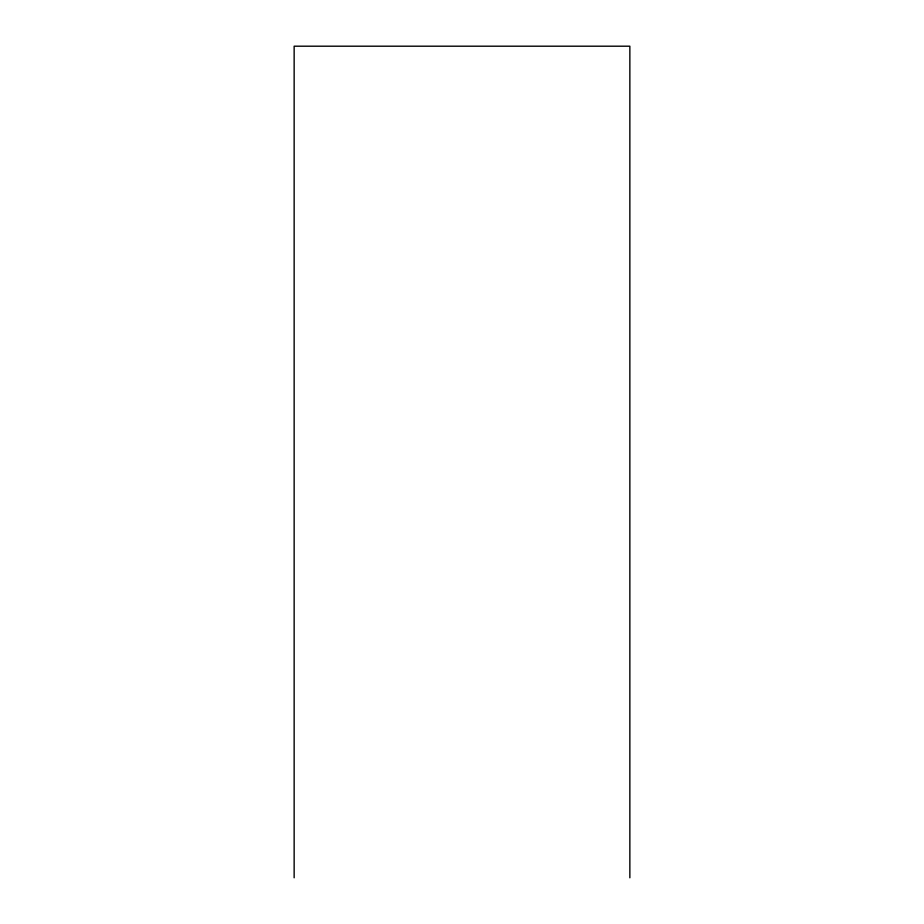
<?xml version="1.0" encoding="UTF-8"?>
<svg xmlns="http://www.w3.org/2000/svg" width="924" height="924" viewBox="0 0 924 924"><rect width="100%" height="100%" fill="white"/><g stroke="black" fill="none" stroke-linecap="round" stroke-linejoin="round"><path stroke-width="1.39" d="M629.856 877.8L629.856 46.2L294.144 46.2L294.144 877.8"/></g></svg>
